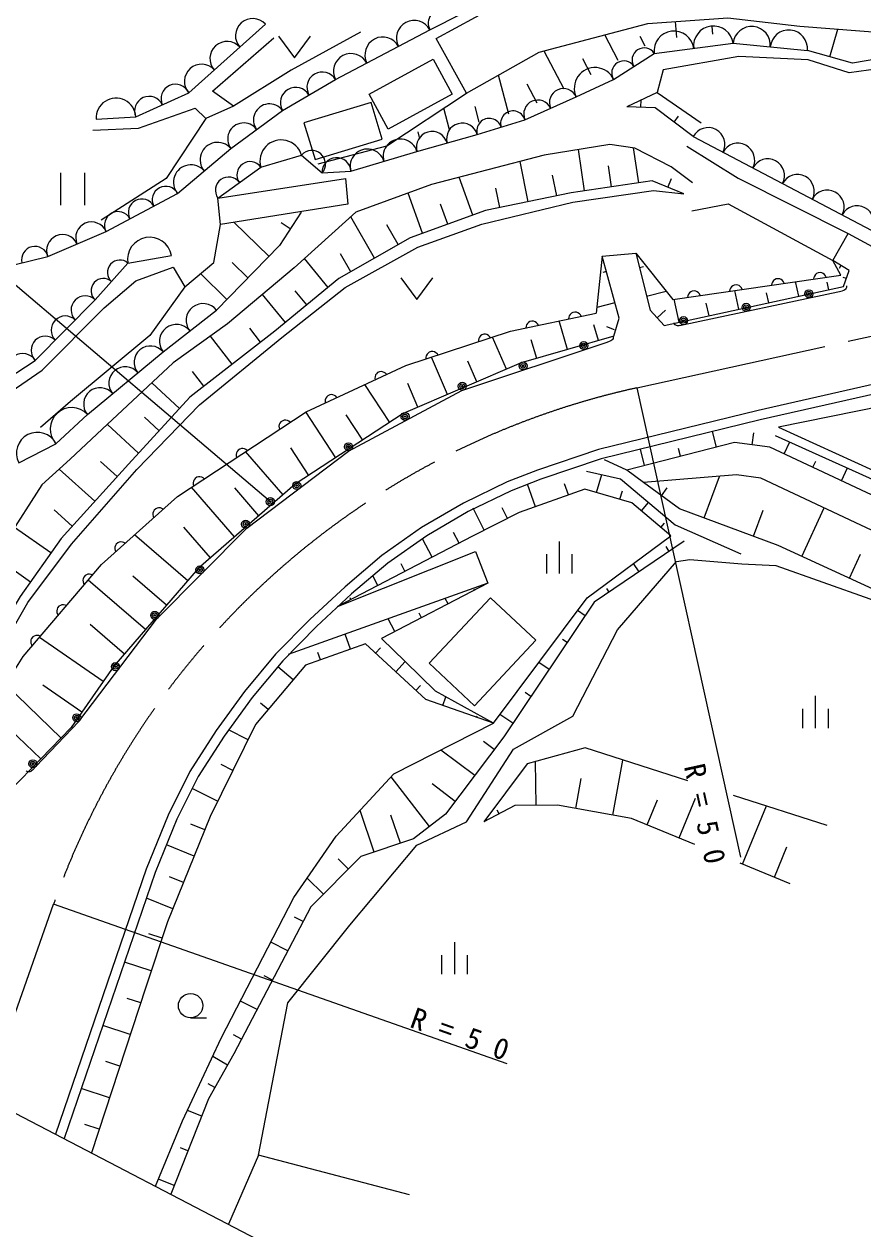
# Model space of a CAD drawing. Units: millimetres, scale not verified. Extents: x 40000 to 680000, y 20000 to 380000.
# Drawn here: x 285402 to 337748, y 244350 to 319559 of the extents above; entities that cross this region are included whole.
import ezdxf

# ---------------------------------------------------------------- set-up
doc = ezdxf.new("R2010")
doc.units = ezdxf.units.MM
doc.header["$LTSCALE"] = 1000
doc.linetypes.add('CHAIN', pattern=[18.5, 12, -1.5, 3.5, -1.5])
for name, color, linetype, lineweight in [('M-BGD', 7, 'Continuous', 25), ('M-BMK', 2, 'CHAIN', 13), ('M-BMK-SRVR', 3, 'Continuous', 25), ('M-STR-HTXT', 7, 'Continuous', 13), ('M-STR-STRC', 7, 'Continuous', 25)]:
    doc.layers.add(name, color=color, linetype=linetype, lineweight=lineweight)
doc.styles.add('ＭＳ ゴシック', font='')
doc.styles.get('ＭＳ ゴシック').set_extended_font_data('MS Gothic')

msp = doc.modelspace()

# ---------------------------------------------------------------- linework, layer by layer
at = {"layer": 'M-BGD'}
for p, q in [((310727, 319202), (315732, 321741)), ((326138, 318721), (326049, 319721)), ((329312, 319949), (333815, 319422)), ((295677, 315271), (300460, 319546)), ((304836, 316090), (310727, 319202)), ((328392, 318922), (328349, 319400)), ((333815, 319422), (340476, 318910)), ((335695, 317512), (336182, 319240)), ((322482, 317286), (321638, 318885)), ((324168, 318176), (323848, 318782)), ((324728, 317727), (329653, 318361)), ((329653, 318361), (334285, 317909)), ((319109, 315506), (317858, 317878)), ((320795, 316396), (320271, 317389)), ((322192, 316104), (324728, 317727)), ((301524, 314172), (304836, 316090)), ((315652, 313930), (315017, 316372)), ((319860, 315009), (322192, 316104)), ((292380, 313767), (295677, 315271)), ((317423, 314617), (316791, 315815)), ((324906, 315298), (323009, 314404)), ((313797, 313447), (313542, 314424)), ((316660, 313589), (319860, 315009)), ((323894, 314367), (323913, 314830)), ((289894, 313624), (292380, 313767)), ((298301, 311795), (301524, 314172)), ((311941, 312964), (311592, 314304)), ((325969, 313434), (326250, 313806)), ((313686, 312662), (316660, 313589)), ((309918, 311613), (313686, 312662)), ((310085, 312481), (309994, 312833)), ((327161, 312537), (338316, 306677)), ((294984, 308983), (298301, 311795)), ((300176, 310632), (302721, 311377)), ((302721, 311377), (304002, 310267)), ((305798, 310377), (309918, 311613)), ((320382, 309149), (320001, 311731)), ((323756, 309646), (323434, 311834)), ((297493, 308703), (300176, 310632)), ((316868, 308474), (316350, 310984)), ((322069, 309397), (321877, 310703)), ((287674, 310264), (287674, 308264)), ((289194, 308264), (289194, 310264)), ((304002, 310267), (305798, 310377)), ((313413, 307638), (312558, 310001)), ((318648, 308841), (318382, 310130)), ((325583, 309366), (325810, 309917)), ((315088, 308106), (314838, 309317)), ((290515, 306615), (294984, 308983)), ((310271, 306500), (309361, 309013)), ((311842, 307069), (311387, 308324)), ((300678, 305067), (298509, 307177)), ((302016, 306777), (301441, 307156)), ((307269, 304942), (305784, 307525)), ((308746, 305791), (308035, 307028)), ((286891, 305042), (290515, 306615)), ((282026, 303881), (286891, 305042)), ((289842, 302339), (291882, 304640)), ((291882, 304640), (294593, 305118)), ((299369, 303722), (298387, 304677)), ((304385, 303121), (302905, 304928)), ((305792, 304092), (305141, 305225)), ((321482, 305081), (321113, 301522)), ((323583, 305254), (325896, 302373)), ((336374, 303895), (335868, 304792)), ((298061, 302377), (296407, 303986)), ((321744, 304110), (321520, 304049)), ((323806, 304363), (324052, 304425)), ((325896, 302373), (336374, 303895)), ((336377, 304484), (336273, 304312)), ((333747, 302569), (333548, 303484)), ((335614, 302975), (335512, 303446)), ((336716, 303676), (336527, 303740)), ((301712, 300932), (300279, 302682)), ((303049, 302027), (302326, 302910)), ((324252, 302582), (325480, 302890)), ((326277, 300946), (325965, 302383)), ((326602, 300801), (336180, 302853)), ((330012, 301758), (329756, 302934)), ((331879, 302163), (331743, 302791)), ((336180, 302853), (336474, 302916)), ((286102, 298567), (289842, 302339)), ((294072, 299098), (297406, 301705)), ((322268, 302166), (321149, 301865)), ((324909, 301217), (325427, 301691)), ((328145, 301352), (327974, 302136)), ((319317, 299247), (318799, 301033)), ((300161, 299698), (299482, 300571)), ((321242, 299806), (320956, 300792)), ((322240, 300480), (321771, 300669)), ((326309, 300739), (326602, 300801)), ((298394, 298325), (297028, 300082)), ((312712, 296679), (321666, 299670)), ((315508, 298013), (314643, 300025)), ((317392, 298689), (317056, 299847)), ((321666, 299670), (321950, 299765)), ((289353, 295190), (294072, 299098)), ((311823, 296429), (310817, 298768)), ((282941, 296490), (286102, 298567)), ((296628, 296951), (295918, 297863)), ((313665, 297221), (313104, 298526)), ((295105, 295568), (293368, 297161)), ((309980, 295637), (309344, 297117)), ((305656, 292892), (312712, 296679)), ((308217, 294691), (306668, 297060)), ((287392, 293363), (289353, 295190)), ((293827, 294175), (292906, 295020)), ((304849, 292489), (302981, 295346)), ((306533, 293590), (305507, 295159)), ((292549, 292781), (290600, 294569)), ((328613, 293158), (328365, 294117)), ((285066, 292176), (287392, 293363)), ((330841, 293303), (330938, 294036)), ((332843, 292737), (333190, 293475)), ((301566, 290180), (299226, 292872)), ((299308, 288091), (305656, 292892)), ((303165, 291388), (302047, 293099)), ((324128, 292000), (323865, 293018)), ((326370, 292579), (326243, 293073)), ((291210, 291313), (290173, 292255)), ((334631, 291896), (334812, 292279)), ((336420, 291055), (336794, 291851)), ((289809, 289770), (287595, 291780)), ((321128, 290322), (321454, 291441)), ((327836, 288729), (328798, 291327)), ((298539, 287549), (295847, 290646)), ((300053, 288865), (298543, 290601)), ((317322, 289433), (316821, 290832)), ((319373, 290167), (319122, 290867)), ((322589, 289896), (322742, 290422)), ((325179, 290118), (325534, 290602)), ((323929, 289167), (324376, 289695)), ((288408, 288227), (287285, 289247)), ((314117, 287962), (313418, 289341)), ((315570, 288698), (315235, 289359)), ((330919, 287587), (331525, 289224)), ((333942, 286332), (335338, 289353)), ((287069, 286546), (284803, 288137)), ((293669, 282414), (299308, 288091)), ((297026, 286234), (295362, 288148)), ((325146, 288135), (325371, 288400)), ((295611, 284812), (292298, 287670)), ((310859, 286278), (310260, 287431)), ((312546, 287155), (312202, 287817)), ((318794, 287265), (318794, 285265)), ((325665, 286645), (325461, 286946)), ((309172, 285401), (308931, 285866)), ((317994, 286465), (317994, 285265)), ((319594, 286465), (319594, 285265)), ((323792, 285373), (323438, 285895)), ((336903, 284964), (337597, 286464)), ((285793, 284728), (284772, 285444)), ((294293, 283285), (292188, 285102)), ((307485, 284524), (307172, 285127)), ((292976, 281758), (289402, 284842)), ((314344, 284665), (307716, 281198)), ((313516, 284232), (313486, 284290)), ((321918, 284101), (321769, 284321)), ((305798, 283647), (305743, 283753)), ((311859, 283365), (311678, 283711)), ((310202, 282498), (310051, 282786)), ((320418, 282626), (319944, 282944)), ((288828, 276030), (293669, 282414)), ((291658, 280232), (289520, 282076)), ((308545, 281632), (308123, 282438)), ((305775, 280534), (305440, 281477)), ((290335, 278511), (286363, 281272)), ((307338, 280287), (307649, 280624)), ((319291, 280948), (319011, 281135)), ((303907, 279871), (303740, 280340)), ((302193, 278616), (301228, 279432)), ((308596, 279128), (309185, 279768)), ((318164, 279270), (317520, 279702)), ((287707, 274989), (284255, 278336)), ((289004, 276597), (286564, 278294)), ((309854, 277969), (310133, 278272)), ((311535, 277021), (311724, 277562)), ((317036, 277592), (316672, 277836)), ((334775, 277618), (334775, 275618)), ((300633, 276770), (300150, 277178)), ((333975, 276818), (333975, 275618)), ((335575, 276818), (335575, 275618)), ((286130, 273211), (288828, 276030)), ((313637, 276283), (313669, 276373)), ((315909, 275913), (315096, 276460)), ((286445, 273687), (284539, 275534)), ((299379, 274888), (298154, 275494)), ((314739, 274267), (314076, 274766)), ((313525, 272653), (311408, 274245)), ((285923, 272994), (286130, 273211)), ((298430, 272970), (297697, 273332)), ((317353, 270786), (317326, 273524)), ((322145, 270181), (322760, 273619)), ((310706, 269465), (308313, 272580)), ((319839, 270593), (320174, 272466)), ((297482, 271052), (295881, 271843)), ((312312, 271039), (310858, 272132)), ((324290, 269567), (324937, 271142)), ((326273, 268752), (327293, 271233)), ((335519, 269539), (329670, 271410)), ((307241, 267868), (306365, 270474)), ((308885, 268421), (308296, 270173)), ((315053, 270262), (314932, 270492)), ((330241, 267122), (331732, 270750)), ((296676, 269270), (295811, 269618)), ((296012, 267625), (294283, 268322)), ((332224, 266306), (333003, 268201)), ((305638, 266808), (304992, 267451)), ((333216, 265899), (330087, 267185)), ((295349, 265979), (294486, 266327)), ((304077, 265240), (303073, 266240)), ((294686, 264334), (293042, 264996)), ((302816, 263539), (302287, 263816)), ((294016, 262493), (293194, 262766)), ((301857, 261705), (300808, 262253)), ((312254, 262243), (312254, 260243)), ((293341, 260456), (291675, 261008)), ((311454, 261443), (311454, 260243)), ((313054, 261443), (313054, 260243)), ((300898, 259870), (300378, 260142)), ((292679, 258452), (291835, 258730)), ((299938, 258036), (298908, 258575)), ((295792, 257527), (296792, 257527)), ((292031, 256481), (290317, 257045)), ((298979, 256201), (298469, 256468)), ((298103, 254581), (297172, 255106)), ((291382, 254510), (290513, 254796)), ((290733, 252539), (288972, 253118)), ((297311, 253176), (296899, 253408)), ((296486, 251390), (295598, 251742)), ((290085, 250567), (289192, 250861)), ((295628, 249225), (295153, 249413)), ((300033, 248963), (298166, 244637)), ((294770, 247059), (293787, 247449))]:
    msp.add_line(p, q, dxfattribs=at)
for points in [[(313011, 315244), (311109, 318667), (316037, 321354), (333497, 325624), (339709, 325675), (344834, 324956), (348548, 323104), (349954, 321260), (355157, 313158)], [(303764, 310838), (308039, 311950), (313011, 315244), (317553, 317797), (324324, 319601), (329312, 319948)], [(306394, 319063), (302069, 316680), (298479, 314427), (296749, 313658), (294266, 309917), (290216, 307320)], [(298479, 314427), (297156, 315365), (300980, 318692)], [(301273, 318815), (302273, 317455), (303273, 318815)], [(351397, 312521), (346934, 314801), (343383, 316404), (339904, 316938), (336891, 316513), (334329, 317329), (330000, 317528), (325294, 316699), (324906, 315298), (327656, 313401)], [(339907, 317601), (337104, 317114), (334285, 317909)], [(327161, 312537), (324778, 314331), (323009, 314404)], [(289701, 312934), (292534, 313070), (296069, 314315), (296749, 313659)], [(322205, 300085), (322529, 301195), (321482, 305081), (323583, 305254), (324475, 301692), (325343, 300743), (336548, 303178), (336885, 304175), (335868, 304792), (336838, 306478), (341085, 304181), (354233, 306991), (354259, 307472), (350067, 310991), (351397, 312521), (357165, 307601), (376475, 311689)], [(327124, 309659), (325793, 310649), (323513, 311823), (321949, 312053), (317864, 311377), (310832, 309553), (306110, 307820), (302247, 304334), (298105, 300857), (294706, 298413), (290275, 294265), (288286, 292400), (286502, 290800), (284317, 287375)], [(326755, 311947), (329962, 309950), (336838, 306478)], [(326565, 308961), (324600, 309770), (319538, 309025), (314199, 307922), (309485, 306216), (305053, 303668), (301044, 300385), (295744, 296265), (291910, 292085), (287707, 287456), (285155, 283818), (282303, 279130)], [(284255, 278336), (282889, 278678), (285628, 283460), (288358, 287104), (292447, 291759), (296357, 295802), (301479, 299996), (305430, 303111), (309970, 305643), (313973, 307065), (319642, 308433), (324688, 309176), (326565, 308961)], [(302701, 307814), (301332, 305739), (297406, 301705)], [(327066, 307903), (329347, 308348), (335868, 304792)], [(275654, 293846), (280299, 294514), (283300, 295742), (286528, 297954), (290401, 301844), (292373, 303536), (294695, 304379), (295423, 303155), (297236, 304686), (297659, 307048)], [(335460, 303762), (335414, 303853), (335355, 303925), (335265, 303993), (335179, 304029), (335079, 304046), (334952, 304028), (334862, 303983), (334790, 303924), (334722, 303833), (334686, 303747), (334668, 303647)], [(295423, 303155), (293250, 300123), (288299, 295992), (286418, 294367)], [(308914, 303727), (309914, 302367), (310914, 303727)], [(330221, 303001), (330175, 303091), (330116, 303164), (330026, 303231), (329940, 303267), (329840, 303285), (329713, 303267), (329623, 303221), (329551, 303162), (329483, 303072), (329447, 302986), (329429, 302886)], [(332840, 303382), (332795, 303472), (332736, 303544), (332645, 303612), (332559, 303648), (332460, 303666), (332333, 303647), (332242, 303602), (332170, 303543), (332103, 303452), (332067, 303366), (332049, 303267)], [(336715, 303223), (336723, 303184), (336716, 303121), (336697, 303066), (336659, 303006), (336616, 302966), (336552, 302932), (336474, 302916)], [(327601, 302620), (327556, 302711), (327497, 302783), (327406, 302851), (327320, 302887), (327220, 302905), (327094, 302886), (327003, 302841), (326931, 302782), (326863, 302691), (326827, 302605), (326809, 302505)], [(281583, 274082), (285354, 280086), (290233, 285818), (294976, 290072), (303010, 295365), (309218, 298243), (315767, 300394), (321113, 301522)], [(317495, 300758), (317444, 300846), (317380, 300914), (317286, 300976), (317197, 301006), (317097, 301018), (316972, 300991), (316884, 300940), (316816, 300877), (316754, 300782), (316724, 300694), (316712, 300593)], [(320168, 301322), (320117, 301410), (320054, 301478), (319959, 301540), (319871, 301570), (319770, 301582), (319645, 301555), (319557, 301504), (319489, 301441), (319427, 301346), (319397, 301258), (319385, 301157)], [(326309, 300739), (326231, 300722), (326180, 300721), (326115, 300738), (326069, 300759), (326032, 300792), (325990, 300844), (325969, 300891), (325963, 300920)], [(322205, 300085), (316429, 298410), (309059, 295241), (302323, 290838), (296269, 285576), (291000, 279468), (288339, 275641), (284551, 271733)], [(314510, 299981), (314450, 300062), (314379, 300123), (314278, 300174), (314187, 300195), (314086, 300195), (313964, 300155), (313883, 300095), (313822, 300024), (313771, 299923), (313750, 299832), (313750, 299731)], [(322156, 300097), (322168, 300059), (322168, 299996), (322156, 299939), (322124, 299875), (322086, 299831), (322026, 299790), (321950, 299765)], [(346593, 298924), (331205, 295443), (321241, 292995), (317435, 291716), (315556, 290981), (312829, 289660), (310206, 288125), (307726, 286387), (305433, 284434), (303224, 282394), (301098, 280220), (299151, 277901), (297386, 275455), (295735, 272896), (294384, 270182), (293025, 266798), (287358, 250260)], [(311236, 298905), (311175, 298987), (311105, 299048), (311004, 299099), (310913, 299119), (310812, 299120), (310690, 299080), (310609, 299020), (310548, 298949), (310497, 298848), (310476, 298757), (310476, 298656)], [(346722, 298338), (331343, 294859), (321409, 292418), (317653, 291157), (315796, 290431), (313111, 289130), (310531, 287620), (308094, 285911), (305832, 283985), (303642, 281964), (301543, 279817), (299625, 277532), (297882, 275117), (296257, 272599), (294932, 269936), (293587, 266589), (287898, 249986)], [(308029, 297692), (307960, 297765), (307883, 297818), (307776, 297857), (307684, 297867), (307583, 297855), (307467, 297801), (307393, 297732), (307341, 297655), (307302, 297549), (307292, 297456), (307303, 297355)], [(304925, 296253), (304856, 296326), (304779, 296379), (304672, 296418), (304580, 296427), (304479, 296416), (304363, 296362), (304289, 296293), (304237, 296216), (304198, 296109), (304188, 296017), (304199, 295916)], [(340596, 296051), (332482, 294396), (343143, 289537)], [(302005, 294703), (301926, 294765), (301842, 294806), (301731, 294829), (301638, 294825), (301540, 294799), (301433, 294728), (301370, 294649), (301330, 294564), (301307, 294454), (301311, 294360), (301337, 294263)], [(362398, 282270), (354261, 284144), (346906, 285829), (342680, 288111), (331948, 293157), (329734, 293448), (323007, 291710)], [(332277, 293887), (342947, 289077)], [(299327, 292939), (299248, 293001), (299164, 293042), (299053, 293064), (298960, 293060), (298862, 293034), (298755, 292964), (298692, 292884), (298652, 292800), (298629, 292689), (298633, 292596), (298659, 292498)], [(324063, 290936), (323007, 291710), (321629, 292367)], [(296649, 291174), (296570, 291237), (296486, 291277), (296375, 291300), (296282, 291296), (296184, 291270), (296077, 291200), (296015, 291120), (295974, 291036), (295951, 290925), (295955, 290832), (295981, 290734)], [(320504, 291653), (322620, 291181), (326036, 288292), (330139, 286492)], [(371656, 276664), (365710, 278725), (363719, 280908), (357580, 281362), (353774, 282204), (346195, 283940), (341778, 286325), (331379, 291215), (329859, 291415), (324063, 290936)], [(325755, 287619), (323320, 289684), (320398, 290535), (316297, 289066), (313390, 287593), (304954, 283209)], [(364822, 274863), (357715, 276891), (351489, 279398), (345762, 281190), (338384, 284279), (332461, 287017), (326294, 289300), (324063, 290936)], [(294088, 289276), (294000, 289326), (293911, 289353), (293798, 289359), (293707, 289342), (293614, 289302), (293519, 289216), (293468, 289128), (293441, 289039), (293435, 288926), (293452, 288834), (293493, 288742)], [(314689, 275914), (320536, 283736), (325755, 287619)], [(291717, 287149), (291629, 287199), (291540, 287226), (291427, 287232), (291335, 287215), (291242, 287175), (291147, 287089), (291097, 287001), (291069, 286912), (291063, 286799), (291081, 286707), (291121, 286615)], [(326602, 287281), (320981, 283465), (315346, 275074), (311705, 270232), (309707, 268697), (306419, 267592), (303296, 264456), (298499, 255284), (296915, 252473), (294554, 246516)], [(304954, 283209), (313576, 286634), (314344, 284665), (301879, 280202)], [(309446, 246482), (300033, 248963), (301851, 258454), (305726, 263312), (309921, 268312), (313004, 269758), (315937, 274288), (319638, 276365), (322439, 281742), (326126, 286008), (326943, 286133), (330185, 285865), (332306, 285758), (338181, 283681), (345637, 280692), (351216, 278512), (357855, 276265), (364922, 274226)], [(289679, 285167), (289585, 285205), (289493, 285221), (289380, 285211), (289292, 285182), (289205, 285129), (289122, 285032), (289085, 284938), (289069, 284846), (289078, 284733), (289108, 284645), (289160, 284558)], [(288053, 283257), (287959, 283294), (287867, 283310), (287754, 283301), (287665, 283271), (287579, 283219), (287496, 283121), (287458, 283027), (287443, 282935), (287452, 282822), (287482, 282734), (287534, 282647)], [(286426, 281346), (286332, 281384), (286240, 281399), (286127, 281390), (286039, 281360), (285952, 281308), (285869, 281210), (285832, 281116), (285816, 281024), (285825, 280912), (285855, 280823), (285908, 280737)], [(314689, 275914), (310483, 277390), (306709, 280866), (302973, 279539), (299853, 275847), (297007, 270093), (294354, 263511), (293004, 259438), (289600, 249094)], [(293605, 247010), (295295, 251093), (297708, 256250), (302243, 265031), (304873, 268861), (308473, 272752), (314689, 275914), (311083, 277919), (309185, 279768), (307716, 281198)], [(326814, 272323), (320411, 274371), (316795, 273378), (314085, 269752)], [(285923, 272994), (285867, 272936), (285826, 272907), (285762, 272885), (285713, 272876), (285663, 272882), (285599, 272902), (285556, 272930), (285535, 272950)], [(327251, 268350), (323298, 269975), (318686, 270799), (316021, 270772), (314085, 269752)]]:
    msp.add_lwpolyline(points, dxfattribs=at)
for points in [[(312126, 315185), (308129, 312996), (306928, 315189), (310925, 317378)], [(307052, 314672), (302863, 313401), (303560, 311105), (307748, 312375)], [(297493, 308703), (305455, 309918), (305596, 308328), (297659, 307048)], [(314503, 283749), (310681, 279656), (313519, 277006), (317341, 281099)]]:
    msp.add_lwpolyline(points, close=True, dxfattribs=at)
for centre, radius in [((334375, 302722), 250), ((334375, 302722), 150), ((334375, 302722), 50), ((330462, 301884), 250), ((330462, 301884), 150), ((330462, 301884), 50), ((326550, 301046), 250), ((326550, 301046), 150), ((326550, 301046), 50), ((320334, 299488), 250), ((320334, 299488), 150), ((320334, 299488), 50), ((316540, 298221), 250), ((316540, 298221), 150), ((316540, 298221), 50), ((312746, 296954), 250), ((312746, 296954), 150), ((312746, 296954), 50), ((309174, 295064), 250), ((309174, 295064), 150), ((309174, 295064), 50), ((305650, 293172), 250), ((305650, 293172), 150), ((305650, 293172), 50), ((302416, 290755), 250), ((302416, 290755), 150), ((302416, 290755), 50), ((299225, 288342), 250), ((299225, 288342), 150), ((299225, 288342), 50), ((296372, 285490), 250), ((296372, 285490), 150), ((296372, 285490), 50), ((293553, 282651), 250), ((293553, 282651), 150), ((293553, 282651), 50), ((291105, 279446), 250), ((291105, 279446), 150), ((291105, 279446), 50), ((288688, 276259), 250), ((288688, 276259), 150), ((288688, 276259), 50), ((285949, 273384), 250), ((285949, 273384), 150), ((285949, 273384), 50), ((295792, 258287), 760)]:
    msp.add_circle(centre, radius, dxfattribs=at)
for centre, radius, start, end in [((311561, 319625), 935, 26.89904, 206.89904), ((299663, 318834), 1069, 41.79272, 221.79272), ((309745, 318683), 1110, 27.84078, 207.84078), ((325959, 317886), 1241, 7.32888, 187.32888), ((328422, 318202), 1241, 7.32888, 187.32888), ((330811, 318248), 1164, 354.42848, 174.42848), ((333127, 318022), 1164, 354.42848, 174.42848), ((298069, 317408), 1069, 41.79272, 221.79272), ((307781, 317646), 1110, 27.84078, 207.84078), ((305818, 316609), 1110, 27.84078, 207.84078), ((324094, 317321), 753, 32.62703, 212.62703), ((296474, 315983), 1069, 41.79272, 221.79272), ((321026, 315556), 1288, 25.14734, 205.14734), ((322826, 316510), 753, 32.62703, 212.62703), ((304008, 315611), 957, 30.07187, 210.07187), ((294853, 314895), 906, 24.5254, 204.5254), ((302352, 314652), 957, 30.07187, 210.07187), ((319060, 314654), 875, 23.92371, 203.92371), ((291137, 313695), 1245, 3.27965, 183.27965), ((293204, 314143), 906, 24.5254, 204.5254), ((300718, 313578), 1001, 36.41417, 216.41417), ((317460, 313944), 875, 23.92371, 203.92371), ((314430, 312894), 779, 17.323, 197.323), ((315917, 313358), 779, 17.323, 197.323), ((299107, 312390), 1001, 36.41417, 216.41417), ((312744, 312400), 978, 15.56122, 195.56122), ((328090, 312049), 1050, 332.28473, 152.28473), ((297472, 311092), 1087, 40.29291, 220.29291), ((301449, 311004), 1326, 16.30886, 196.30886), ((308888, 311304), 1076, 16.69129, 196.69129), ((310860, 311875), 978, 15.56122, 195.56122), ((329949, 311072), 1050, 332.28473, 152.28473), ((303362, 310822), 847, 319.10387, 139.10387), ((306828, 310686), 1075, 16.69129, 196.69129), ((295813, 309686), 1087, 40.29291, 220.29291), ((299505, 310150), 826, 35.71869, 215.71869), ((304900, 310322), 900, 3.49831, 183.49831), ((331809, 310095), 1050, 332.28473, 152.28473), ((298164, 309185), 826, 35.71869, 215.71869), ((333668, 309119), 1050, 332.28473, 152.28473), ((294239, 308588), 843, 27.91281, 207.91281), ((335527, 308142), 1050, 332.28473, 152.28473), ((292749, 307799), 843, 27.91281, 207.91281), ((291260, 307010), 843, 27.91281, 207.91281), ((337386, 307165), 1050, 332.28473, 152.28473), ((289609, 306222), 988, 23.46079, 203.46079), ((287797, 305436), 988, 23.46079, 203.46079), ((293238, 304879), 1376, 10.00759, 190.00759), ((286080, 304849), 834, 13.43106, 193.43106), ((291372, 304065), 769, 48.42944, 228.42944), ((290352, 302915), 769, 48.42944, 228.42944), ((289219, 301711), 885, 45.2435, 225.2435), ((296573, 301053), 1058, 38.01988, 218.01988), ((287972, 300453), 885, 45.2435, 225.2435), ((294905, 299750), 1058, 38.01988, 218.01988), ((286725, 299196), 885, 45.2435, 225.2435), ((293285, 298447), 1021, 39.62326, 219.62326), ((285312, 298048), 946, 33.32001, 213.32001), ((291712, 297144), 1021, 39.62326, 219.62326), ((290139, 295842), 1021, 39.62326, 219.62326), ((288372, 294277), 1340, 42.98786, 222.98786), ((286229, 292769), 1306, 27.03589, 207.03589)]:
    msp.add_arc(centre, radius, start, end, dxfattribs=at)
at = {"layer": 'M-BMK'}
for p, q in [((323645, 296852), (358227, 304473)), ((283319, 253478), (287243, 264625))]:
    msp.add_line(p, q, dxfattribs=at)
msp.add_arc((334406, 248024), 50000, 102.42871, 160.60785, dxfattribs=at)
at = {"layer": 'M-BMK-SRVR'}
msp.add_line((283874, 252073), (317323, 234669), dxfattribs=at)
at = {"layer": 'M-STR-HTXT'}
for p, q in [((323645, 296852), (330102, 267555)), ((315541, 254664), (287243, 264625))]:
    msp.add_line(p, q, dxfattribs=at)
at = {"layer": 'M-STR-STRC'}
msp.add_line((300769, 289747), (277892, 309191), dxfattribs=at)
for radius in [250, 150, 50]:
    msp.add_circle((300769, 289747), radius, dxfattribs=at)

# ---------------------------------------------------------------- texts
at = {"layer": 'M-STR-HTXT', "char_height": 1320, "attachment_point": 7, "style": 'ＭＳ ゴシック'}
for insert, rotation in [((326552, 273220), 282.4), ((309395, 256947), 340.4)]:
    msp.add_mtext('\\T2.02;R=50', dxfattribs=dict(at, insert=insert, rotation=rotation))

doc.saveas('drawing.dxf')
